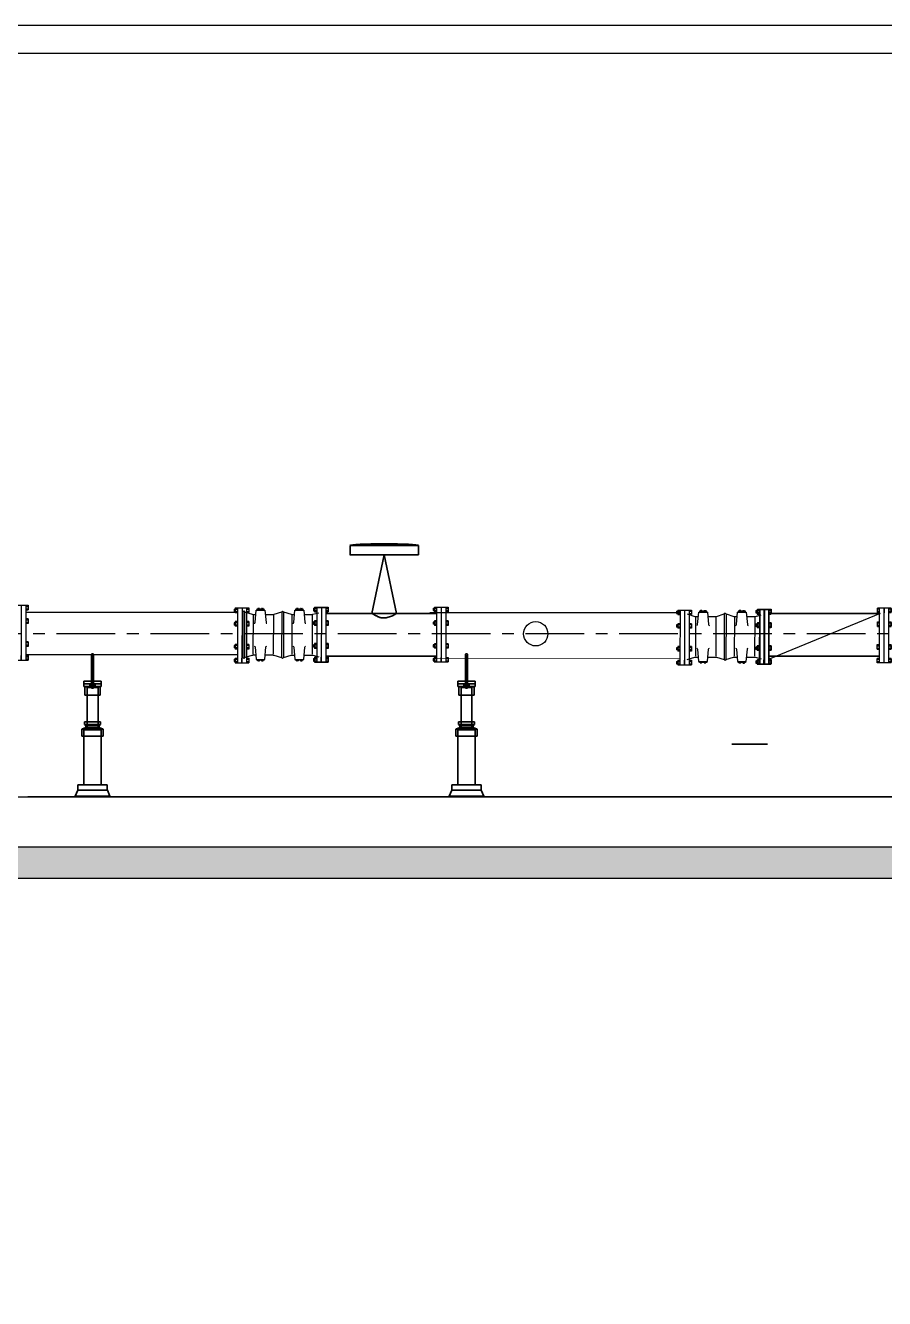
# Model space of a CAD drawing. Header units: inches. Extents: x 191440 to 383551, y 141449 to 284946.
# Drawn here: x 191791.65 to 191800.81, y 141602.7 to 141616.28 of the extents above; entities that cross this region are included whole.
import ezdxf

# ---------------------------------------------------------------- set-up
doc = ezdxf.new("R2010")
doc.units = ezdxf.units.IN
doc.header["$MEASUREMENT"] = 0
for name, pattern in [('C_SOLID_M', [0]), ('CENTER', [2, 1.25, -0.25, 0.25, -0.25]), ('DGN Style 3', [426.72, 304.8, -121.92])]:
    doc.linetypes.add(name, pattern=pattern)
for name, color, linetype in [('ARMATURE', 2, 'Continuous'), ('Concrete', 7, 'C_SOLID_M'), ('HATCH', 40, 'Continuous'), ('VP', 7, 'Continuous')]:
    doc.layers.add(name, color=color, linetype=linetype)
for name, color, linetype, lineweight in [('P-TW', 5, 'Continuous', 35), ('PIPING', 40, 'Continuous', 30), ('WB-SJ3-M-SECTA - M-EQPM-SUPT', 4, 'Continuous', 35), ('WB-SJ3-M-SECTA - P-TW', 7, 'Continuous', 35)]:
    doc.layers.add(name, color=color, linetype=linetype, lineweight=lineweight)

# ---------------------------------------------------------------- blocks, each defined once
blk = doc.blocks.new('FLANGE')
h = blk.add_hatch(color=256)
h.dxf.hatch_style = 1
h.paths.add_polyline_path([(2834.8568, 2262.3253), (2834.8643, 2262.3253), (2834.8643, 2262.3178), (2834.8568, 2262.3178)])
h.paths.add_polyline_path([(2834.8568, 2262.2728), (2834.8568, 2262.2803), (2834.8643, 2262.2803), (2834.8643, 2262.2728)])
h.paths.add_polyline_path([(2834.8568, 2262.3928), (2834.8568, 2262.4003), (2834.8643, 2262.4003), (2834.8643, 2262.3928)])
h.paths.add_polyline_path([(2834.8568, 2262.4378), (2834.8568, 2262.4453), (2834.8643, 2262.4453), (2834.8643, 2262.4378)])
h = blk.add_hatch(color=256)
h.dxf.hatch_style = 1
h.paths.add_polyline_path([(2834.8943, 2262.2691), (2834.8943, 2262.2728), (2834.9018, 2262.2728), (2834.9018, 2262.2691)])
h.paths.add_polyline_path([(2834.8943, 2262.2803), (2834.8943, 2262.2841), (2834.9018, 2262.2841), (2834.9018, 2262.2803)])
h.paths.add_polyline_path([(2834.8943, 2262.3141), (2834.8943, 2262.3178), (2834.9018, 2262.3178), (2834.9018, 2262.3141)])
h.paths.add_polyline_path([(2834.9018, 2262.3291), (2834.9018, 2262.3253), (2834.8943, 2262.3253), (2834.8943, 2262.3291)])
h.paths.add_polyline_path([(2834.9018, 2262.3928), (2834.9018, 2262.3891), (2834.8943, 2262.3891), (2834.8943, 2262.3928)])
h.paths.add_polyline_path([(2834.8943, 2262.4003), (2834.8943, 2262.4041), (2834.9018, 2262.4041), (2834.9018, 2262.4003)])
h.paths.add_polyline_path([(2834.9018, 2262.4378), (2834.9018, 2262.4341), (2834.8943, 2262.4341), (2834.8943, 2262.4378)])
h.paths.add_polyline_path([(2834.9018, 2262.4491), (2834.9018, 2262.4453), (2834.8943, 2262.4453), (2834.8943, 2262.4491)])
for p, q in [((2834.8531, 2262.4453), (2834.8531, 2262.4378)), ((2834.8531, 2262.4453), (2834.8643, 2262.4453)), ((2834.8531, 2262.4378), (2834.8643, 2262.4378)), ((2834.8568, 2262.4491), (2834.8568, 2262.4341)), ((2834.8568, 2262.4491), (2834.8643, 2262.4491)), ((2834.8568, 2262.4341), (2834.8643, 2262.4341)), ((2834.8643, 2262.4491), (2834.8643, 2262.2691)), ((2834.8643, 2262.4491), (2834.8793, 2262.4491)), ((2834.8793, 2262.4491), (2834.8793, 2262.2691)), ((2834.8793, 2262.4491), (2834.8793, 2262.2691)), ((2834.8793, 2262.4491), (2834.8943, 2262.4491)), ((2834.8943, 2262.4491), (2834.8943, 2262.2691)), ((2834.8943, 2262.4491), (2834.9018, 2262.4491)), ((2834.8943, 2262.4453), (2834.9018, 2262.4453)), ((2834.8943, 2262.4378), (2834.9018, 2262.4378)), ((2834.8943, 2262.4341), (2834.9018, 2262.4341)), ((2834.9018, 2262.4491), (2834.9018, 2262.4341)), ((2834.8531, 2262.4003), (2834.8531, 2262.3928)), ((2834.8643, 2262.4003), (2834.8531, 2262.4003)), ((2834.8643, 2262.3928), (2834.8531, 2262.3928)), ((2834.8568, 2262.4041), (2834.8568, 2262.3891)), ((2834.8643, 2262.4041), (2834.8568, 2262.4041)), ((2834.9018, 2262.4041), (2834.8943, 2262.4041)), ((2834.9018, 2262.4003), (2834.8943, 2262.4003)), ((2834.9018, 2262.3928), (2834.8943, 2262.3928)), ((2834.9018, 2262.4041), (2834.9018, 2262.3891)), ((2834.8643, 2262.3891), (2834.8568, 2262.3891)), ((2834.9018, 2262.3891), (2834.8943, 2262.3891)), ((2834.8531, 2262.3253), (2834.8531, 2262.3178)), ((2834.8643, 2262.3253), (2834.8531, 2262.3253)), ((2834.8643, 2262.3178), (2834.8531, 2262.3178)), ((2834.8568, 2262.3291), (2834.8568, 2262.3141)), ((2834.8643, 2262.3291), (2834.8568, 2262.3291)), ((2834.8643, 2262.3141), (2834.8568, 2262.3141)), ((2834.9018, 2262.3291), (2834.8943, 2262.3291)), ((2834.9018, 2262.3253), (2834.8943, 2262.3253)), ((2834.9018, 2262.3178), (2834.8943, 2262.3178)), ((2834.9018, 2262.3141), (2834.8943, 2262.3141)), ((2834.9018, 2262.3291), (2834.9018, 2262.3141)), ((2834.8531, 2262.2803), (2834.8531, 2262.2728)), ((2834.8531, 2262.2803), (2834.8643, 2262.2803)), ((2834.8531, 2262.2728), (2834.8643, 2262.2728)), ((2834.8568, 2262.2841), (2834.8568, 2262.2691)), ((2834.8568, 2262.2841), (2834.8643, 2262.2841)), ((2834.8568, 2262.2691), (2834.8643, 2262.2691)), ((2834.8643, 2262.2691), (2834.8793, 2262.2691)), ((2834.8793, 2262.2691), (2834.8793, 2262.2841)), ((2834.8793, 2262.2691), (2834.8943, 2262.2691)), ((2834.8943, 2262.2841), (2834.9018, 2262.2841)), ((2834.8943, 2262.2803), (2834.9018, 2262.2803)), ((2834.8943, 2262.2728), (2834.9018, 2262.2728)), ((2834.8943, 2262.2691), (2834.9018, 2262.2691)), ((2834.9018, 2262.2841), (2834.9018, 2262.2691))]:
    blk.add_line(p, q)
blk = doc.blocks.new('*U173')
at = {"layer": 'WB-SJ3-M-SECTA - M-EQPM-SUPT', "linetype": 'DGN Style 3'}
for p, q in [((40.2, 517.7), (40.2, 530.1)), ((40.2, 518.1), (40.2, 530.1)), ((40.2, 530.1), (120.2, 530.1)), ((120.2, 518.1), (120.2, 530.1)), ((120.2, 517.7), (120.2, 530.1)), ((40.2, 505.7), (40.2, 518.1)), ((40.2, 517.7), (120.2, 517.7)), ((40.2, 505.7), (120.2, 505.7)), ((44.8, 466.2), (44.8, 503.9)), ((55.2, 465.1), (55.2, 501)), ((67.7, 505.5), (67.7, 518.1)), ((67.7, 505.5), (77.6, 505.5)), ((80.2, 507.4), (80.2, 518.1)), ((87.7, 505.5), (92.7, 505.5)), ((92.7, 505.5), (92.7, 518.1)), ((105.2, 465.1), (105.2, 501)), ((115.5, 466.2), (115.5, 503.9)), ((120.2, 505.7), (120.2, 518.1)), ((120.2, 505.7), (120.2, 517.7)), ((40.2, 277.7), (40.2, 305.6)), ((55.2, 305.6), (55.2, 342.4)), ((105.2, 305.6), (105.2, 342.4)), ((120.2, 277.7), (120.2, 305.6))]:
    blk.add_line(p, q, dxfattribs=at)
at = {"layer": 'WB-SJ3-M-SECTA - M-EQPM-SUPT', "color": 4, "linetype": 'DGN Style 3', "lineweight": 35}
for p, q in [((75.4, 497.4), (75.4, 578.5)), ((85, 497.4), (85, 578.5))]:
    blk.add_line(p, q, dxfattribs=at)
at = {"layer": 'WB-SJ3-M-SECTA - M-EQPM-SUPT'}
for p, q in [((40.2, 518.1), (120.2, 518.1)), ((80.2, 505.5), (80.2, 507.4)), ((30.7, 308.7), (49.2, 317.4)), ((30.7, 277.7), (30.7, 308.7)), ((43.5, 331.1), (43.5, 342.4)), ((49.2, 325.4), (43.5, 331.1)), ((49.2, 317.4), (49.2, 325.4)), ((111.2, 325.4), (116.8, 331.1)), ((111.2, 317.4), (111.2, 325.4)), ((111.2, 317.4), (129.6, 308.7)), ((116.8, 331.1), (116.8, 342.4)), ((129.6, 277.7), (129.6, 308.7)), ((12.7, 28.6), (12.7, 52.5)), ((147.7, 28.6), (147.7, 52.5))]:
    blk.add_line(p, q, dxfattribs=at)
at = {"layer": 'WB-SJ3-M-SECTA - M-EQPM-SUPT', "linetype": 'Continuous'}
for p, q in [((55.2, 342.4), (55.2, 465.1)), ((105.2, 342.4), (105.2, 465.1)), ((40.2, 52.5), (40.2, 277.7)), ((120.2, 52.5), (120.2, 277.7)), ((0, 0), (12.2, 28.6)), ((160.3, 0), (148.1, 28.6))]:
    blk.add_line(p, q, dxfattribs=at)
at = {"layer": 'WB-SJ3-M-SECTA - M-EQPM-SUPT', "color": 4, "linetype": 'DGN Style 3', "lineweight": 35, "flags": 128}
for points in [[(75.4, 578.5), (75.4, 651.8)], [(85, 651.8), (85, 578.5)], [(85, 578.5), (75.4, 578.5)], [(85, 497.4), (75.4, 497.4)]]:
    blk.add_lwpolyline(points, dxfattribs=at)
at = {"layer": 'WB-SJ3-M-SECTA - M-EQPM-SUPT', "linetype": 'DGN Style 3', "flags": 128}
for points in [[(75.4, 530.1), (85, 530.1)], [(40.2, 505.7), (40.2, 505.7), (40.2, 517.7)], [(44.8, 503.9), (115.5, 503.9)], [(55.2, 501), (105.2, 501)], [(92.7, 518.1), (80.2, 518.1), (67.7, 518.1)], [(85, 518.1), (75.4, 518.1)], [(85, 505.5), (75.4, 505.5)], [(44.8, 466.2), (55.2, 466.2)], [(44.8, 466.2), (46.9, 466.2)], [(105.2, 466.2), (115.5, 466.2)], [(30.7, 308.7), (129.6, 308.7)], [(40.2, 305.6), (120.2, 305.6)], [(40.2, 305.6), (55.2, 305.6)], [(43.5, 342.4), (55.2, 342.4)], [(43.5, 331.1), (116.8, 331.1)], [(49.2, 325.4), (111.2, 325.4)], [(49.2, 317.4), (111.2, 317.4)], [(105.2, 342.4), (116.8, 342.4)], [(0, 0), (160.3, 0)], [(12.2, 28.6), (12.7, 28.6)], [(12.7, 52.5), (40.2, 52.5)], [(120.2, 52.5), (147.7, 52.5)], [(147.7, 28.6), (148.1, 28.6)]]:
    blk.add_lwpolyline(points, dxfattribs=at)
at = {"layer": 'WB-SJ3-M-SECTA - M-EQPM-SUPT', "flags": 128}
for points in [[(87.7, 505.5), (80.2, 505.5), (77.6, 505.5)], [(30.7, 308.7), (129.6, 308.7)], [(30.7, 308.7), (30.7, 308.7)], [(43.5, 342.4), (116.8, 342.4)], [(43.5, 342.4), (43.5, 342.4)], [(43.5, 331.1), (116.8, 331.1)], [(43.5, 331.1), (43.5, 331.1)], [(49.2, 325.4), (111.2, 325.4)], [(49.2, 325.4), (49.2, 325.4)], [(49.2, 317.4), (111.2, 317.4)], [(49.2, 317.4), (49.2, 317.4)], [(30.7, 277.7), (129.6, 277.7)], [(30.7, 277.7), (40.2, 277.7)], [(12.7, 52.5), (147.7, 52.5)]]:
    blk.add_lwpolyline(points, dxfattribs=at)
at = {"layer": 'WB-SJ3-M-SECTA - M-EQPM-SUPT', "linetype": 'Continuous', "flags": 128}
for points in [[(46.9, 466.2), (111.7, 466.2)], [(12.2, 28.6), (148.1, 28.6)], [(12.2, 28.6), (12.2, 28.6)]]:
    blk.add_lwpolyline(points, dxfattribs=at)
at = {"layer": 'WB-SJ3-M-SECTA - M-EQPM-SUPT', "color": 4, "linetype": 'DGN Style 3', "lineweight": 35}
for start, end in [(0, 180), (180, 0)]:
    blk.add_arc((80.2, 651.8), 4.8, start, end, dxfattribs=at)
at = {"layer": 'WB-SJ3-M-SECTA - M-EQPM-SUPT', "linetype": 'DGN Style 3'}
blk.add_rational_spline([(80.2, 494.3), (80.2, 534.8), (80.2, 575.4), (80.2, 648.8), (80.2, 648.8), (80.2, 648.8), (80.2, 575.4), (80.2, 534.8), (80.2, 494.3)], [1, 1, 1, 0.707106781187, 1, 0.707106781187, 1, 1, 1], degree=2, knots=[0, 0, 0, 0.333333, 0.333333, 0.5, 0.5, 0.666667, 0.666667, 1, 1, 1], dxfattribs=at)
at = {"layer": 'WB-SJ3-M-SECTA - P-TW', "linetype": 'DGN Style 3', "lineweight": 35}
blk.add_line((76.4, 497.4), (84, 497.4), dxfattribs=at)
blk.add_open_spline([(76.4, 497.4), (76.5, 497.5), (76.6, 497.6), (76.8, 497.8), (76.9, 498), (77.2, 498.2), (77.3, 498.3), (77.5, 498.4), (77.6, 498.5), (77.8, 498.6), (77.8, 498.6), (78.1, 498.8), (78.2, 498.9), (78.5, 499), (78.6, 499), (78.8, 499.1), (78.9, 499.1), (79.2, 499.2), (79.4, 499.2), (79.7, 499.2), (79.8, 499.3), (80, 499.3), (80.1, 499.3), (80.4, 499.3), (80.6, 499.3), (80.8, 499.2), (80.9, 499.2), (81, 499.2), (81, 499.2), (81.2, 499.2), (81.3, 499.1), (81.5, 499.1), (81.7, 499), (82, 498.9), (82.1, 498.9), (82.3, 498.8), (82.3, 498.7), (82.6, 498.6), (82.7, 498.5), (82.9, 498.3), (83, 498.3), (83.2, 498.2), (83.2, 498.1), (83.4, 498), (83.5, 497.8), (83.8, 497.6), (83.9, 497.5), (84, 497.4)], degree=3, knots=[0, 0, 0, 0, 0.0625, 0.0625, 0.125, 0.125, 0.1875, 0.1875, 0.21875, 0.21875, 0.25, 0.25, 0.3125, 0.3125, 0.34375, 0.34375, 0.375, 0.375, 0.4375, 0.4375, 0.46875, 0.46875, 0.5, 0.5, 0.5625, 0.5625, 0.578125, 0.578125, 0.59375, 0.59375, 0.625, 0.625, 0.6875, 0.6875, 0.71875, 0.71875, 0.75, 0.75, 0.8125, 0.8125, 0.84375, 0.84375, 0.875, 0.875, 0.9375, 0.9375, 1, 1, 1, 1], dxfattribs=at)

msp = doc.modelspace()

# ---------------------------------------------------------------- hatches: boundary and pattern name
at = {"layer": 'HATCH', "linetype": 'ByBlock', "lineweight": -2}
h = msp.add_hatch(dxfattribs=at)
h.set_pattern_fill('GRAVEL', color=256, scale=0.83217)
h.set_pattern_definition([(228.01279, (191751.55655, 141583.27489), (-6.6573614, -7.489531574), [0.111957, -11.083748]), (184.96974, (191751.48165, 141583.19167), (9.986042099, 0.832170175), [0.1921215, -19.020019]), (132.51045, (191751.290253, 141583.175027), (8.32170175, -9.153871924), [0.135467, -13.411282]), (267.27369, (191750.965706, 141582.966985), (0.832170175, 16.643403498), [0.174954, -17.320422]), (292.833654, (191750.957385, 141582.79223), (-4.160850875, 9.9860421), [0.171556, -16.984072]), (357.27369, (191751.02396, 141582.634117), (-16.643403498, 0.832170175), [0.174954, -17.320422]), (37.69424, (191751.198714, 141582.625795), (-10.818212274, -8.321701749), [0.2313674, -22.905358]), (72.25533, (191751.38179, 141582.767264), (5.825191224, 18.307743848), [0.218435, -21.625042]), (121.429566, (191751.448365, 141582.975307), (-6.6573614, 10.818212274), [0.175546, -17.379103]), (175.23636, (191751.356826, 141583.1251), (9.153871924, -0.832170175), [0.200413, -9.820243]), (222.39744, (191751.157105, 141583.14174), (-9.986042099, -9.153871924), [0.259178, -25.658615]), (138.81407, (191751.789555, 141582.95866), (-5.82519122, 4.99302105), [0.0884605, -8.75763]), (171.469234, (191751.72298, 141583.016915), (10.818212274, -1.66434035), [0.168296, -16.661305]), (225, (191751.55655, 141583.0419), (-9e-17, -0.83217), [0.117686, -1.05918]), (203.1986, (191751.4983, 141583.14174), (4.16085087, 1.66434035), [0.063376, -6.274243]), (291.8014, (191751.44004, 141583.11678), (-0.83217017, 2.49651052), [0.089627, -4.391746]), (30.96376, (191751.47333, 141583.03356), (2.49651052, 1.66434035), [0.145571, -4.706774]), (161.56505, (191751.59816, 141583.10845), (1.6643403, -0.8321702), [0.105262, -2.526291]), (16.38954, (191750.957385, 141583.116775), (8.32170175, 2.496510525), [0.1474606, -14.5986325]), (70.34618, (191751.098853, 141583.158384), (-3.3286807, -9.153871924), [0.123711, -12.247388]), (293.1986, (191751.59816, 141583.27489), (-1.66434035, 4.16085087), [0.126752, -6.210867]), (343.61046, (191751.648086, 141583.158384), (-8.32170175, 2.496510525), [0.1474606, -14.5986325]), (339.44395, (191750.95738, 141582.60083), (-4.16085087, 1.66434035), [0.142201, -6.967864]), (294.77514, (191751.09053, 141582.5509), (-4.160850875, 9.153871924), [0.1191485, -11.795715]), (66.8014, (191751.60648, 141582.44272), (1.66434035, 4.16085087), [0.126752, -6.210867]), (17.354025, (191751.656407, 141582.55922), (-10.818212274, -3.3286807), [0.1394975, -13.810217]), (69.44395, (191751.19871, 141582.44272), (-1.66434035, -4.16085087), [0.071101, -7.038964]), (101.30993, (191751.55655, 141582.44272), (-0.83217017, 3.3286807), [0.042432, -4.20082]), (165.96376, (191751.54823, 141582.48433), (2.4965105, -0.8321702), [0.171556, -3.259569]), (186.009006, (191751.38179, 141582.525935), (8.32170175, 0.832170175), [0.158986, -15.739603]), (303.69007, (191751.47333, 141582.95866), (-0.8321702, 1.66434035), [0.120017, -2.880415]), (353.157227, (191751.539904, 141582.858803), (14.146892973, -1.66434035), [0.2095355, -20.743974]), (60.9454, (191751.74795, 141582.83384), (-3.3286807, -5.82519122), [0.085677, -8.482039]), (90, (191751.78955, 141582.9087), (-0.83217, 0.83217), [0.04993, -0.78224]), (120.25644, (191751.36515, 141582.5509), (3.3286807, -5.825191224), [0.115608, -11.445269]), (48.01279, (191751.306896, 141582.65076), (6.6573614, 7.489531574), [0.223914, -10.971791]), (0, (191751.4567, 141582.8172), (0.83217, 0.83217), [0.216364, -0.615806]), (325.30485, (191751.67305, 141582.817194), (8.32170175, -5.825191224), [0.131578, -13.026188]), (254.0546, (191751.78123, 141582.7423), (-0.83217017, -3.3286807), [0.121166, -5.937125]), (207.645975, (191751.747946, 141582.625795), (-15.811233323, -8.321701749), [0.1972784, -19.5305964]), (175.42608, (191751.57319, 141582.534256), (-10.818212274, 0.832170175), [0.2087074, -20.662014])])
h.paths.add_polyline_path([(191811.53501, 141606.93549), (191803.64002, 141606.93549), (191803.63962, 141606.60262), (191811.53501, 141606.60262)])
h.paths.add_polyline_path([(191803.64002, 141606.93549), (191803.388, 141606.93549), (191803.52556, 141606.60262), (191803.63962, 141606.60262)])
h.paths.add_polyline_path([(191803.388, 141606.93549), (191803.06198, 141606.93549), (191802.17481, 141607.51801), (191781.35178, 141607.51801), (191781.35178, 141607.18514), (191802.0753, 141607.18514), (191802.96246, 141606.60262), (191803.52556, 141606.60262)])

# ---------------------------------------------------------------- linework, layer by layer
at = {"color": 132}
for p, q in [((191794.00583, 141610.04723, -1650.89248), (191794.00533, 141609.50009, -1650.89248)), ((191794.00583, 141610.04723, -1650.89248), (191794.00533, 141609.50009, -1650.89248)), ((191794.85167, 141610.05319, -1650.89248), (191794.85117, 141609.50605, -1650.89248)), ((191794.85167, 141610.05319, -1650.89248), (191794.85117, 141609.50605, -1650.89248)), ((191798.72529, 141610.02494, -2641.42797), (191798.72479, 141609.47779, -2641.42797)), ((191798.72529, 141610.02494, -2641.42797), (191798.72479, 141609.47779, -2641.42797))]:
    msp.add_line(p, q, dxfattribs=at)
msp.add_line((191799.58267, 141609.52375, -2641.42797), (191800.76393, 141610.01075, -2641.42797))
msp.add_lwpolyline([(191826.00873, 141616.2784), (191768.50873, 141616.2784), (191768.50873, 141576.7784), (191826.00873, 141576.7784), (191826.00873, 141616.2784)])
msp.add_lwpolyline([(191825.70873, 141615.9784), (191768.80873, 141615.9784), (191768.80873, 141577.0784), (191825.70873, 141577.0784)], close=True)
at = {"color": 5}
for points, elevation in [([(191793.90554, 141610.01829), (191791.65048, 141610.01829)], 224.10235), ([(191798.62788, 141610.01253), (191795.96031, 141610.01229)], -1320.71398), ([(191793.90554, 141609.56489), (191791.65048, 141609.56489)], 224.10235)]:
    msp.add_lwpolyline(points, dxfattribs=dict(at, elevation=elevation))
at = {"color": 7}
for points in [[(191781.46829, 141608.05059), (191806.83897, 141608.05059)], [(191781.46829, 141607.63451), (191781.35178, 141607.63451), (191781.35178, 141607.51801), (191802.17481, 141607.51801), (191803.06198, 141606.93549), (191811.53501, 141606.93549), (191811.53501, 141607.05199), (191811.41851, 141607.05199)], [(191781.35178, 141607.18514), (191802.0753, 141607.18514), (191802.96246, 141606.60262), (191811.53501, 141606.60262)]]:
    msp.add_lwpolyline(points, dxfattribs=at)
msp.add_circle((191797.0891, 141609.79015), 0.1296)
at = {"layer": 'ARMATURE', "color": 1}
for p, q in [((191794.07402, 141609.98811, -1650.89248), (191794.07364, 141609.57256, -1650.89248)), ((191794.2908, 141609.98791, -1650.89248), (191794.29042, 141609.57236, -1650.89248)), ((191794.48769, 141609.98773, -1650.89248), (191794.48731, 141609.57218, -1650.89248)), ((191794.70447, 141609.98753, -1650.89248), (191794.70409, 141609.57198, -1650.89248)), ((191798.79348, 141609.96581, -2641.42797), (191798.7931, 141609.55026, -2641.42797)), ((191799.01027, 141609.96561, -2641.42797), (191799.00988, 141609.55007, -2641.42797)), ((191799.20715, 141609.96543, -2641.42797), (191799.20677, 141609.54989, -2641.42797)), ((191799.42393, 141609.96523, -2641.42797), (191799.42355, 141609.54969, -2641.42797))]:
    msp.add_line(p, q, dxfattribs=at)
for points, elevation in [([(191793.97562, 141610.03332), (191793.96621, 141610.02393), (191793.96576, 141609.53693), (191793.97516, 141609.52752)], -1650.89248), ([(191793.97562, 141610.03332), (191793.98501, 141610.02391), (191793.98457, 141609.53691), (191793.97516, 141609.52752)], -1650.89248), ([(191794.38929, 141610.03294), (191794.37988, 141610.02355), (191794.37943, 141609.53655), (191794.38882, 141609.52714)], -1650.89248), ([(191794.38929, 141610.03294), (191794.39868, 141610.02353), (191794.39823, 141609.53654), (191794.38882, 141609.52714)], -1650.89248), ([(191799.10875, 141610.01065), (191799.09934, 141610.00126), (191799.09889, 141609.51426), (191799.10829, 141609.50485)], -2641.42797), ([(191799.10875, 141610.01065), (191799.11814, 141610.00124), (191799.1177, 141609.51424), (191799.10829, 141609.50485)], -2641.42797)]:
    msp.add_lwpolyline(points, dxfattribs=dict(at, elevation=elevation))
for points, elevation in [([(191793.98501, 141610.02391), (191794.06679, 141609.9985, 0.06554346), (191794.08139, 141609.99656), (191794.10309, 141609.99654, 0.06554346)], -1650.89248), ([(191794.08617, 141609.90254, 0.38887873), (191794.09554, 141609.91111), (191794.10725, 141610.04354), (191794.20127, 141610.04346), (191794.21273, 141609.91101, 0.38887873), (191794.22209, 141609.90242)], -1650.89248), ([(191794.13803, 141610.05292), (191794.13803, 141610.05874, 0.17157288), (191794.12915, 141610.05874), (191794.12914, 141610.05293)], -1650.89248), ([(191794.17051, 141610.05289), (191794.17051, 141610.05871, -0.17157288), (191794.1794, 141610.0587), (191794.17939, 141610.05288)], -1650.89248), ([(191794.20534, 141609.99645), (191794.28345, 141609.99638, 0.06554346), (191794.29805, 141609.99828), (191794.37988, 141610.02355)], -1650.89248), ([(191794.39868, 141610.02353), (191794.48046, 141609.99812, 0.06554346), (191794.49506, 141609.99618), (191794.51676, 141609.99616, 0.06554346)], -1650.89248), ([(191794.49984, 141609.90216, 0.38887873), (191794.50921, 141609.91074), (191794.52092, 141610.04317), (191794.61493, 141610.04308), (191794.6264, 141609.91063, 0.38887873), (191794.63576, 141609.90204)], -1650.89248), ([(191794.55169, 141610.05254), (191794.5517, 141610.05836, 0.17157288), (191794.54281, 141610.05837), (191794.54281, 141610.05255)], -1650.89248), ([(191794.58418, 141610.05251), (191794.58418, 141610.05833, -0.17157288), (191794.59307, 141610.05832), (191794.59306, 141610.0525)], -1650.89248), ([(191794.619, 141609.99607), (191794.69712, 141609.996, 0.06554346), (191794.71172, 141609.99791), (191794.77473, 141610.01473)], -1650.89248), ([(191798.70447, 141610.00162), (191798.78626, 141609.9762, 0.06554346), (191798.80085, 141609.97427), (191798.82256, 141609.97425, 0.06554346)], -2641.42797), ([(191798.80563, 141609.88025, 0.38887873), (191798.815, 141609.88882), (191798.82671, 141610.02125), (191798.92073, 141610.02116), (191798.93219, 141609.88871, 0.38887873), (191798.94155, 141609.88012)], -2641.42797), ([(191798.85749, 141610.03062), (191798.85749, 141610.03644, 0.17157288), (191798.84861, 141610.03645), (191798.8486, 141610.03063)], -2641.42797), ([(191798.88997, 141610.03059), (191798.88998, 141610.03641, -0.17157288), (191798.89886, 141610.0364), (191798.89885, 141610.03059)], -2641.42797), ([(191798.9248, 141609.97415), (191799.00291, 141609.97408, 0.06554346), (191799.01751, 141609.97599), (191799.09934, 141610.00126)], -2641.42797), ([(191799.11814, 141610.00124), (191799.19992, 141609.97582, 0.06554346), (191799.21452, 141609.97389), (191799.23622, 141609.97387, 0.06554346)], -2641.42797), ([(191799.2193, 141609.87987, 0.38887873), (191799.22867, 141609.88844), (191799.24038, 141610.02087), (191799.3344, 141610.02078), (191799.34586, 141609.88833, 0.38887873), (191799.35522, 141609.87974)], -2641.42797), ([(191799.27116, 141610.03024), (191799.27116, 141610.03606, 0.17157288), (191799.26228, 141610.03607), (191799.26227, 141610.03025)], -2641.42797), ([(191799.30364, 141610.03021), (191799.30364, 141610.03603, -0.17157288), (191799.31253, 141610.03603), (191799.31252, 141610.03021)], -2641.42797), ([(191799.33846, 141609.97377), (191799.41658, 141609.9737, 0.06554346), (191799.43118, 141609.97561), (191799.4942, 141609.99243)], -2641.42797), ([(191794.08594, 141609.6581, -0.38887873), (191794.0953, 141609.64951), (191794.10677, 141609.51706), (191794.20078, 141609.51697), (191794.21249, 141609.6494, -0.38887873), (191794.22187, 141609.65798)], -1650.89248), ([(191794.49961, 141609.65772, -0.38887873), (191794.50897, 141609.64913), (191794.52044, 141609.51668), (191794.61445, 141609.51659), (191794.62616, 141609.64902, -0.38887873), (191794.63553, 141609.6576)], -1650.89248), ([(191798.80541, 141609.63581, -0.38887873), (191798.81476, 141609.62722), (191798.82623, 141609.49476), (191798.92025, 141609.49468), (191798.93195, 141609.62711, -0.38887873), (191798.94133, 141609.63568)], -2641.42797), ([(191799.21907, 141609.63543, -0.38887873), (191799.22843, 141609.62684), (191799.2399, 141609.49439), (191799.33391, 141609.4943), (191799.34562, 141609.62673, -0.38887873), (191799.35499, 141609.6353)], -2641.42797), ([(191793.98457, 141609.53691), (191794.06639, 141609.56218, -0.06554346), (191794.08099, 141609.56409), (191794.1027, 141609.56407, -0.06554346)], -1650.89248), ([(191794.13753, 141609.50763), (191794.13752, 141609.50181, -0.17157288), (191794.12864, 141609.50182), (191794.12864, 141609.50764)], -1650.89248), ([(191794.17001, 141609.5076), (191794.17, 141609.50178, 0.17157288), (191794.17889, 141609.50177), (191794.17889, 141609.50759)], -1650.89248), ([(191794.20494, 141609.56398), (191794.28305, 141609.56391, -0.06554346), (191794.29765, 141609.56197), (191794.37943, 141609.53655)], -1650.89248), ([(191794.39823, 141609.53654), (191794.48006, 141609.5618, -0.06554346), (191794.49466, 141609.56371), (191794.51637, 141609.56369, -0.06554346)], -1650.89248), ([(191794.55119, 141609.50725), (191794.55119, 141609.50143, -0.17157288), (191794.5423, 141609.50144), (191794.54231, 141609.50726)], -1650.89248), ([(191794.58368, 141609.50722), (191794.58367, 141609.5014, 0.17157288), (191794.59255, 141609.50139), (191794.59256, 141609.50721)], -1650.89248), ([(191794.61861, 141609.5636), (191794.69672, 141609.56353, -0.06554346), (191794.71132, 141609.56159), (191794.7743, 141609.54465)], -1650.89248), ([(191798.70403, 141609.51462), (191798.78586, 141609.53989, -0.06554346), (191798.80046, 141609.5418), (191798.82216, 141609.54178, -0.06554346)], -2641.42797), ([(191798.85699, 141609.48533), (191798.85698, 141609.47952, -0.17157288), (191798.8481, 141609.47952), (191798.8481, 141609.48534)], -2641.42797), ([(191798.88947, 141609.48531), (191798.88947, 141609.47949, 0.17157288), (191798.89835, 141609.47948), (191798.89836, 141609.4853)], -2641.42797), ([(191798.9244, 141609.54168), (191799.00251, 141609.54161, -0.06554346), (191799.01711, 141609.53968), (191799.09889, 141609.51426)], -2641.42797), ([(191799.1177, 141609.51424), (191799.19952, 141609.53951, -0.06554346), (191799.21412, 141609.54142), (191799.23583, 141609.5414, -0.06554346)], -2641.42797), ([(191799.27066, 141609.48496), (191799.27065, 141609.47914, -0.17157288), (191799.26177, 141609.47915), (191799.26177, 141609.48496)], -2641.42797), ([(191799.30314, 141609.48493), (191799.30313, 141609.47911, 0.17157288), (191799.31202, 141609.4791), (191799.31202, 141609.48492)], -2641.42797), ([(191799.33807, 141609.5413), (191799.41618, 141609.54123, -0.06554346), (191799.43078, 141609.5393), (191799.49376, 141609.52236)], -2641.42797)]:
    msp.add_lwpolyline(points, format="xyb", dxfattribs=dict(at, elevation=elevation))
for points, elevation in [([(191794.11477, 141610.04542), (191794.19375, 141610.04535), (191794.19375, 141610.05287), (191794.11478, 141610.05294)], -1650.89248), ([(191794.14247, 141610.05291), (191794.14247, 141610.05873), (191794.14132, 141610.0595), (191794.12586, 141610.05951), (191794.1247, 141610.05875), (191794.1247, 141610.05293)], -1650.89248), ([(191794.16607, 141610.05289), (191794.16607, 141610.05871), (191794.16723, 141610.05947), (191794.18269, 141610.05946), (191794.18384, 141610.05869), (191794.18383, 141610.05288)], -1650.89248), ([(191794.52844, 141610.04504), (191794.60741, 141610.04497), (191794.60742, 141610.05249), (191794.52845, 141610.05256)], -1650.89248), ([(191794.55614, 141610.05253), (191794.55614, 141610.05835), (191794.55499, 141610.05912), (191794.53953, 141610.05913), (191794.53837, 141610.05837), (191794.53837, 141610.05255)], -1650.89248), ([(191794.57973, 141610.05251), (191794.57974, 141610.05833), (191794.58089, 141610.05909), (191794.59635, 141610.05908), (191794.59751, 141610.05832), (191794.5975, 141610.0525)], -1650.89248), ([(191798.83424, 141610.02312), (191798.91321, 141610.02305), (191798.91322, 141610.03057), (191798.83424, 141610.03064)], -2641.42797), ([(191798.86193, 141610.03062), (191798.86194, 141610.03644), (191798.86078, 141610.0372), (191798.84532, 141610.03722), (191798.84417, 141610.03645), (191798.84416, 141610.03064)], -2641.42797), ([(191798.88553, 141610.0306), (191798.88553, 141610.03642), (191798.88669, 141610.03718), (191798.90215, 141610.03716), (191798.9033, 141610.0364), (191798.9033, 141610.03058)], -2641.42797), ([(191799.2479, 141610.02274), (191799.32688, 141610.02267), (191799.32688, 141610.03019), (191799.24791, 141610.03027)], -2641.42797), ([(191799.2756, 141610.03024), (191799.2756, 141610.03606), (191799.27445, 141610.03682), (191799.25899, 141610.03684), (191799.25783, 141610.03608), (191799.25783, 141610.03026)], -2641.42797), ([(191799.2992, 141610.03022), (191799.2992, 141610.03604), (191799.30036, 141610.0368), (191799.31582, 141610.03678), (191799.31697, 141610.03602), (191799.31696, 141610.0302)], -2641.42797), ([(191794.11429, 141609.51517), (191794.19326, 141609.5151), (191794.19325, 141609.50758), (191794.11428, 141609.50765)], -1650.89248), ([(191794.14197, 141609.50763), (191794.14196, 141609.50181), (191794.14081, 141609.50105), (191794.12535, 141609.50106), (191794.12419, 141609.50182), (191794.1242, 141609.50764)], -1650.89248), ([(191794.16557, 141609.5076), (191794.16556, 141609.50178), (191794.16672, 141609.50102), (191794.18217, 141609.50101), (191794.18333, 141609.50177), (191794.18334, 141609.50759)], -1650.89248), ([(191794.52795, 141609.51479), (191794.60693, 141609.51472), (191794.60692, 141609.5072), (191794.52795, 141609.50727)], -1650.89248), ([(191794.55564, 141609.50725), (191794.55563, 141609.50143), (191794.55447, 141609.50067), (191794.53902, 141609.50068), (191794.53786, 141609.50144), (191794.53787, 141609.50726)], -1650.89248), ([(191794.57923, 141609.50722), (191794.57923, 141609.50141), (191794.58038, 141609.50064), (191794.59584, 141609.50063), (191794.597, 141609.50139), (191794.597, 141609.50721)], -1650.89248), ([(191798.83375, 141609.49288), (191798.91272, 141609.49281), (191798.91272, 141609.48528), (191798.83374, 141609.48536)], -2641.42797), ([(191798.86143, 141609.48533), (191798.86143, 141609.47951), (191798.86027, 141609.47875), (191798.84481, 141609.47877), (191798.84366, 141609.47953), (191798.84366, 141609.48535)], -2641.42797), ([(191798.88503, 141609.48531), (191798.88502, 141609.47949), (191798.88618, 141609.47873), (191798.90164, 141609.47871), (191798.90279, 141609.47947), (191798.9028, 141609.48529)], -2641.42797), ([(191799.24742, 141609.4925), (191799.32639, 141609.49243), (191799.32638, 141609.4849), (191799.24741, 141609.48498)], -2641.42797), ([(191799.2751, 141609.48495), (191799.27509, 141609.47913), (191799.27394, 141609.47837), (191799.25848, 141609.47839), (191799.25732, 141609.47915), (191799.25733, 141609.48497)], -2641.42797), ([(191799.2987, 141609.48493), (191799.29869, 141609.47911), (191799.29984, 141609.47835), (191799.3153, 141609.47833), (191799.31646, 141609.4791), (191799.31646, 141609.48491)], -2641.42797)]:
    msp.add_lwpolyline(points, close=True, dxfattribs=dict(at, elevation=elevation))
for centre, radius, start, end in [((191794.12417, 141610.04353, -1650.89248), 0.00188, 359.947501, 89.947501), ((191794.12692, 141610.05589, -1650.89248), 0.00362, 52.06306, 127.831943), ((191794.14025, 141610.05588, -1650.89248), 0.00362, 52.06306, 127.831943), ((191794.16829, 141610.05585, -1650.89248), 0.00362, 52.06306, 127.831943), ((191794.18162, 141610.05584, -1650.89248), 0.00362, 52.06306, 127.831943), ((191794.18434, 141610.04347, -1650.89248), 0.00188, 89.947501, 179.947501), ((191794.53784, 141610.04315, -1650.89248), 0.00188, 359.947501, 89.947501), ((191794.54059, 141610.05551, -1650.89248), 0.00362, 52.06306, 127.831943), ((191794.55392, 141610.0555, -1650.89248), 0.00362, 52.06306, 127.831943), ((191794.58196, 141610.05548, -1650.89248), 0.00362, 52.06306, 127.831943), ((191794.59528, 141610.05546, -1650.89248), 0.00362, 52.06306, 127.831943), ((191794.59801, 141610.04309, -1650.89248), 0.00188, 89.947501, 179.947501), ((191798.84364, 141610.02123, -2641.42797), 0.00188, 359.947501, 89.947501), ((191798.84639, 141610.0336, -2641.42797), 0.00362, 52.06306, 127.831943), ((191798.85971, 141610.03359, -2641.42797), 0.00362, 52.06306, 127.831943), ((191798.88775, 141610.03356, -2641.42797), 0.00362, 52.06306, 127.831943), ((191798.90108, 141610.03355, -2641.42797), 0.00362, 52.06306, 127.831943), ((191798.90381, 141610.02118, -2641.42797), 0.00188, 89.947501, 179.947501), ((191799.2573, 141610.02086, -2641.42797), 0.00188, 359.947501, 89.947501), ((191799.26005, 141610.03322, -2641.42797), 0.00362, 52.06306, 127.831943), ((191799.27338, 141610.03321, -2641.42797), 0.00362, 52.06306, 127.831943), ((191799.30142, 141610.03318, -2641.42797), 0.00362, 52.06306, 127.831943), ((191799.31475, 141610.03317, -2641.42797), 0.00362, 52.06306, 127.831943), ((191799.31747, 141610.0208, -2641.42797), 0.00188, 89.947501, 179.947501), ((191794.12369, 141609.51704, -1650.89248), 0.00188, 269.947501, 359.947501), ((191794.12642, 141609.50468, -1650.89248), 0.00362, 232.06306, 307.831943), ((191794.13974, 141609.50466, -1650.89248), 0.00362, 232.06306, 307.831943), ((191794.16778, 141609.50464, -1650.89248), 0.00362, 232.06306, 307.831943), ((191794.18111, 141609.50463, -1650.89248), 0.00362, 232.06306, 307.831943), ((191794.18386, 141609.51699, -1650.89248), 0.00188, 179.947501, 269.947501), ((191794.53736, 141609.51666, -1650.89248), 0.00188, 269.947501, 359.947501), ((191794.54009, 141609.5043, -1650.89248), 0.00362, 232.06306, 307.831943), ((191794.55341, 141609.50428, -1650.89248), 0.00362, 232.06306, 307.831943), ((191794.58145, 141609.50426, -1650.89248), 0.00362, 232.06306, 307.831943), ((191794.59478, 141609.50425, -1650.89248), 0.00362, 232.06306, 307.831943), ((191794.59753, 141609.51661, -1650.89248), 0.00188, 179.947501, 269.947501), ((191798.84315, 141609.49475, -2641.42797), 0.00188, 269.947501, 359.947501), ((191798.84588, 141609.48238, -2641.42797), 0.00362, 232.06306, 307.831943), ((191798.85921, 141609.48237, -2641.42797), 0.00362, 232.06306, 307.831943), ((191798.88725, 141609.48234, -2641.42797), 0.00362, 232.06306, 307.831943), ((191798.90057, 141609.48233, -2641.42797), 0.00362, 232.06306, 307.831943), ((191798.90332, 141609.49469, -2641.42797), 0.00188, 179.947501, 269.947501), ((191799.25682, 141609.49437, -2641.42797), 0.00188, 269.947501, 359.947501), ((191799.25955, 141609.482, -2641.42797), 0.00362, 232.06306, 307.831943), ((191799.27287, 141609.48199, -2641.42797), 0.00362, 232.06306, 307.831943), ((191799.30091, 141609.48196, -2641.42797), 0.00362, 232.06306, 307.831943), ((191799.31424, 141609.48195, -2641.42797), 0.00362, 232.06306, 307.831943), ((191799.31699, 141609.49431, -2641.42797), 0.00188, 179.947501, 269.947501)]:
    msp.add_arc(centre, radius, start, end, dxfattribs=at)
at = {"layer": 'Concrete'}
msp.add_lwpolyline([(191806.05736, 141608.05059), (191791.6711, 141608.05059)], dxfattribs=at)
at = {"layer": 'P-TW', "color": 5, "linetype": 'Continuous', "lineweight": 20}
msp.add_line((191798.62743, 141609.52491, -1644.20118), (191796.02212, 141609.5314, -2699.44687), dxfattribs=at)
at = {"layer": 'PIPING', "color": 8, "linetype": 'CENTER', "ltscale": 0.5}
msp.add_lwpolyline([(191779.98003, 141609.79321), (191807.44107, 141609.79321)], dxfattribs=at)
at = {"layer": 'VP'}
msp.add_line((191781.46829, 141608.05059), (191806.83897, 141608.05059), dxfattribs=at)
at = {"layer": 'WB-SJ3-M-SECTA - P-TW', "linetype": 'Continuous', "lineweight": 35}
for p, q in [((191795.10991, 141610.63179, -1650.89248), (191795.10991, 141610.72919, -1650.89248)), ((191795.83863, 141610.63371, -1650.89248), (191795.83863, 141610.73111, -1650.89248)), ((191795.34246, 141610.00784, -1650.89248), (191795.47336, 141610.63371, -1650.89248)), ((191795.6043, 141610.00784, -1650.89248), (191795.4734, 141610.63371, -1650.89248)), ((191794.85163, 141610.00784, -1650.89248), (191795.34246, 141610.00784, -1650.89248)), ((191794.85163, 141610.00784, -1650.89248), (191796.03244, 141610.00784, -1650.89248)), ((191799.57943, 141610.00784, -1650.89248), (191800.76024, 141610.00784, -1650.89248)), ((191794.85121, 141609.5528, -1650.89248), (191796.03203, 141609.5528, -1650.89248)), ((191799.57901, 141609.5528, -1650.89248), (191800.75983, 141609.5528, -1650.89248))]:
    msp.add_line(p, q, dxfattribs=at)
at = {"layer": 'WB-SJ3-M-SECTA - P-TW', "color": 252}
msp.add_line((191799.18112, 141608.61151, -2641.42797), (191799.56175, 141608.61151, -2641.42797), dxfattribs=at)
at = {"layer": 'WB-SJ3-M-SECTA - P-TW', "linetype": 'Continuous', "lineweight": 35, "elevation": -1650.89248, "flags": 128}
for points in [[(191795.83863, 141610.73111), (191795.10813, 141610.73111)], [(191795.83863, 141610.63371), (191795.10813, 141610.63371)]]:
    msp.add_lwpolyline(points, dxfattribs=at)
at = {"layer": 'WB-SJ3-M-SECTA - P-TW', "linetype": 'DGN Style 3', "lineweight": 35, "elevation": -1650.89248, "flags": 128}
msp.add_lwpolyline([(191795.83863, 141610.73111), (191795.10813, 141610.73111)], dxfattribs=at)
at = {"layer": 'WB-SJ3-M-SECTA - P-TW', "linetype": 'Continuous', "lineweight": 35}
msp.add_ellipse((191795.47338, 141610.73111, -1650.89248), major_axis=(0.36525, 0), ratio=0.05333333, start_param=6.28318531, end_param=9.42477796, dxfattribs=at)
at = {"layer": 'WB-SJ3-M-SECTA - P-TW', "linetype": 'DGN Style 3', "lineweight": 35}
msp.add_open_spline([(191795.6043, 141610.00784, -1650.89248), (191795.56463, 141609.97785, -1650.89248), (191795.45531, 141609.93441, -1650.89248), (191795.37563, 141609.98964, -1650.89248), (191795.34246, 141610.00784, -1650.89248), (191795.3595, 141609.99713, -1650.89248)], degree=3, knots=[0, 0, 0, 0, 0.62209444, 0.9850876, 1, 1, 1, 1], dxfattribs=at)

# ---------------------------------------------------------------- block references
for p, xscale, yscale, zscale, rotation in [((182580.95365, 134273.1014, -2641.42797), 3.246671546226471, 3.246671546226471, 3.246671546226471, 359.9475014826373), ((182583.30854, 134273.07327, -1650.89248), 3.246671546226473, 3.246671546226473, 3.246671546226473, 359.9475014826374), ((182584.15439, 134273.08239, -1650.89248), 3.246671546226469, 3.246671546226469, 3.246671546226469, 359.9475014826373), ((182584.15439, 134273.07923, -1650.89248), 3.246671546226473, 3.246671546226473, 3.246671546226473, 359.9475014826374), ((182585.4326, 134273.08122, -1650.89248), 3.246671546226469, 3.246671546226469, 3.246671546226469, 359.9475014826373), ((182588.028, 134273.05098, -2641.42797), 3.246671546226473, 3.246671546226473, 3.246671546226473, 359.9475014826374), ((182588.87385, 134273.05694, -2641.42797), 3.246671546226473, 3.246671546226473, 3.246671546226473, 359.9475014826374), ((182588.87893, 134273.06009, -2641.42797), 3.246671546226469, 3.246671546226469, 3.246671546226469, 359.9475014826373), ((201011.45314, 148946.47209, -1320.71398), 3.246671546226473, 3.246671546226473, 3.246671546226473, 179.9475014826374)]:
    msp.add_blockref('FLANGE', p, dxfattribs=dict(xscale=xscale, yscale=yscale, zscale=zscale, rotation=rotation))
at = {"layer": 'WB-SJ3-M-SECTA - M-EQPM-SUPT', "color": 5, "lineweight": -3, "xscale": -0.002315131789219939, "yscale": 0.002315131789219939, "zscale": 0.002315131789219939}
for p in [(191792.54882, 141608.05699, -1320.71398), (191796.53612, 141608.05699, -1320.71398)]:
    msp.add_blockref('*U173', p, dxfattribs=at)

doc.saveas('drawing.dxf')
